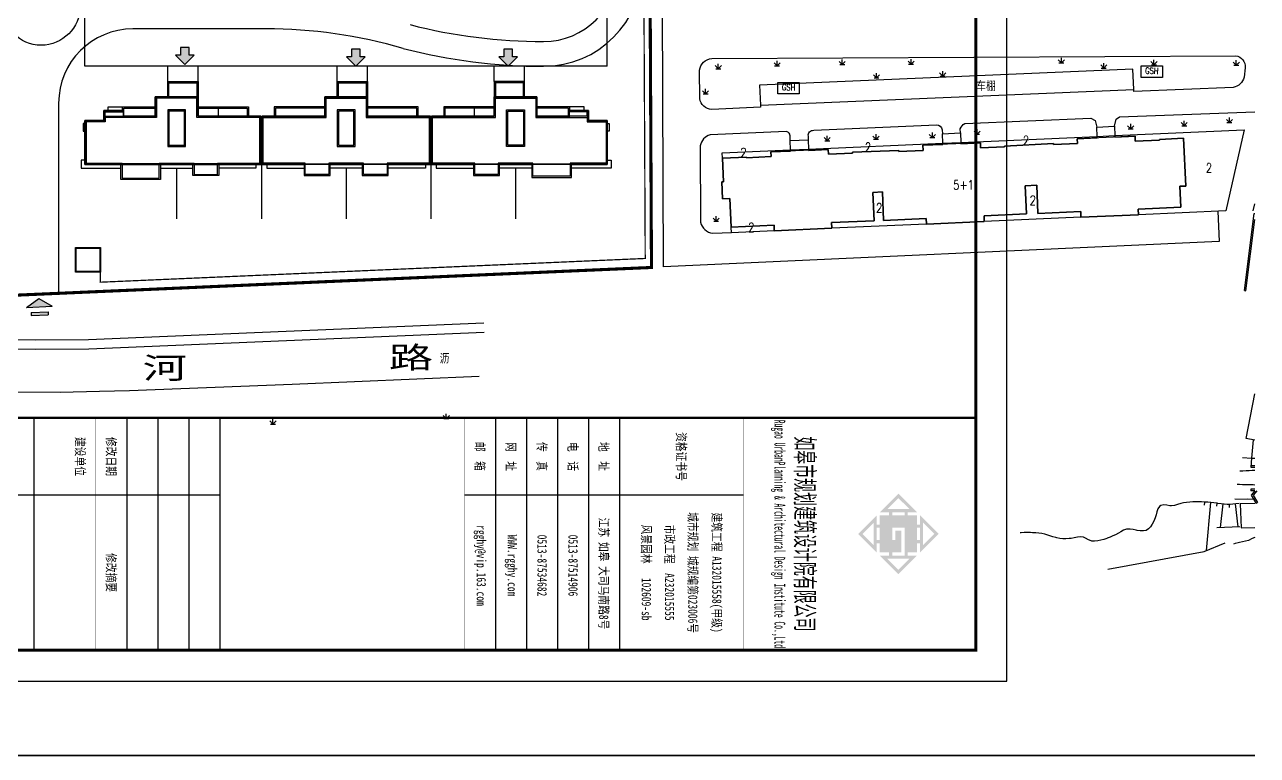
# Model space of a CAD drawing. Extents: x 30227 to 490047, y 105157 to 588160.
# Drawn here: x 244273 to 443205, y 105157 to 223132 of the extents above; entities that cross this region are included whole.
import ezdxf
from ezdxf.enums import TextEntityAlignment as Align

# ---------------------------------------------------------------- set-up
doc = ezdxf.new("R2010")
doc.units = 0
doc.header["$LTSCALE"] = 1000
doc.header["$MEASUREMENT"] = 0
for name, pattern in [('ACAD_ISO05W100', [33, 24, -3, 0, -3, 0, -3]), ('DASH', [0.35, 0.25, -0.1]), ('DOTE', [2.42, 2, -0.2, 0.02, -0.2])]:
    doc.linetypes.add(name, pattern=pattern)
for name, color, linetype in [('DIM_ELEV', 3, 'Continuous'), ('DOTE', 10, 'DOTE'), ('dx', 251, 'Continuous'), ('JZD', 1, 'Continuous'), ('TK', 7, 'Continuous'), ('WALL', 2, 'Continuous'), ('WINDOW', 4, 'Continuous'), ('其他', 30, 'Continuous'), ('围墙', 204, 'Continuous'), ('屋顶', 115, 'Continuous'), ('消防', 8, 'Continuous'), ('道路', 206, 'Continuous')]:
    doc.layers.add(name, color=color, linetype=linetype)
doc.layers.add('gh-te', color=7, linetype='Continuous', lineweight=20)
doc.styles.add('HT', font='simhei.ttf')
doc.styles.add('HZ', font='rs.shx', dxfattribs={"width": 0.8, "bigfont": 'hztxt.shx'})
doc.styles.add('宋体', font='')
doc.styles.get('宋体').set_extended_font_data('SimSun')

# ---------------------------------------------------------------- blocks, each defined once
blk = doc.blocks.new('gc124')
for p, q in [((-1, 1), (0, 0)), ((-0.8, 0), (0.8, 0)), ((0, 0), (0, 1.6)), ((0, 0), (1, 1))]:
    blk.add_line(p, q)
blk = doc.blocks.new('A$C7E563661')
for points in [[(2767, 0), (0, 3306), (290, 738)], [(1536, 3652), (1153, 3331), (2994, 1130), (3378, 1451)]]:
    blk.add_hatch(color=256).paths.add_polyline_path(points)
for p, q in [((0, 3306), (2767, 0)), ((0, 3306), (2767, 0)), ((0, 3306), (290, 738)), ((1153, 3331), (1536, 3652)), ((1153, 3331), (2994, 1130)), ((1536, 3652), (3378, 1451)), ((290, 738), (2767, 0)), ((2994, 1130), (3378, 1451))]:
    blk.add_line(p, q)
blk.add_lwpolyline([(0, 3306), (2767, 0)])
blk = doc.blocks.new('A$C1AE11AAA')
at = {"layer": 'DIM_ELEV'}
blk.add_hatch(color=256, dxfattribs=at).paths.add_polyline_path([(-1426, 6040), (74, 4540), (1574, 6040), (765, 6040), (765, 7279), (-617, 7279), (-617, 6040)])
at = {"layer": 'DIM_ELEV', "linetype": 'Continuous', "flags": 128}
blk.add_lwpolyline([(-1426, 6040), (74, 4540), (1574, 6040), (765, 6040), (765, 7279), (-617, 7279), (-617, 6040)], close=True, dxfattribs=at)
blk = doc.blocks.new('A$C5E9A4857')
at = {"layer": '道路'}
for p, q in [((-62250, 38528), (-83674, 38528)), ((-78074, 30028), (-78074, 32528)), ((-73174, 30028), (-73174, 32528)), ((-50724, 30028), (-50724, 32528)), ((-45824, 30028), (-45824, 32528)), ((-25374, 30028), (-25374, 32603)), ((-20474, 30028), (-20474, 32480)), ((-95674, 26528), (-95674, -4140))]:
    blk.add_line(p, q, dxfattribs=at)
blk.add_circle((-98495, 42169), 6285, dxfattribs=at)
for centre, radius, start, end in [((-17432, 48479), 12000, 270.01537, 0), ((-17432, 48479), 16000, 270.01537, 0), ((-83674, 26528), 12000, 90, 180), ((-62147, -40091), 78620, 73.69469, 90.07123), ((-17432, 122776), 86296, 255.55964, 270.00168), ((-17439, 122657), 90178, 255.46249, 270.00676)]:
    blk.add_arc(centre, radius, start, end, dxfattribs=at)
blk = doc.blocks.new('xiaofangpujiumian')
at = {"layer": '消防', "linetype": 'Continuous'}
blk.add_line((-7657, 217128), (-7657, 217128), dxfattribs=at)
at = {"layer": '消防'}
for p, q in [((-164808, 196498), (-164808, 206498)), ((-7708, 143928), (-7708, 153928)), ((-166208, 150098), (-123308, 150098)), ((-166208, 138948), (-166208, 150098)), ((-123308, 138948), (-123308, 150098)), ((-166208, 140098), (-123308, 140098)), ((-166208, 138948), (-123308, 138948)), ((-7432, 88228), (-7432, 98228)), ((-151724, 31898), (-151724, 46898)), ((-7124, 32528), (-7124, 42528)), ((-151724, 31898), (-166724, 31898))]:
    blk.add_line(p, q, dxfattribs=at)
at = {"layer": '消防', "flags": 128}
blk.add_lwpolyline([(-166208, 227268), (-102208, 226225), (-102371, 216226), (-166208, 217267)], close=True, dxfattribs=at)
at = {"layer": '消防', "linetype": 'Continuous'}
blk.add_lwpolyline([(-77521, 213035), (-9431, 211911), (-9267, 221909), (-77358, 223020)], close=True, dxfattribs=at)
at = {"layer": '消防', "linetype": 'Continuous', "flags": 128}
blk.add_lwpolyline([(-92657, 204628), (-8357, 204628), (-8357, 214628), (-92657, 214628), (-92657, 204628)], close=True, dxfattribs=at)
for points in [[(-164808, 196498), (-123308, 196498), (-123308, 206498), (-164808, 206498)], [(-147008, 196498), (-147008, 191498)], [(-142608, 196498), (-142608, 191498)], [(-7708, 143928), (-92008, 143928), (-92008, 153928), (-7708, 153928)], [(-147008, 138948), (-147008, 135098)], [(-142608, 138948), (-142608, 135098)], [(-7432, 88228), (-91732, 88228), (-91732, 98228), (-7432, 98228)], [(-151724, 46898), (-166724, 46898), (-166724, 31898)], [(-151724, 33498), (-106974, 33498), (-106974, 43498), (-151724, 43498)], [(-7124, 32528), (-91424, 32528), (-91424, 42528), (-7124, 42528)]]:
    blk.add_lwpolyline(points, dxfattribs=at)
at = {"layer": '消防'}
blk.add_circle((-159224, 39398), 5000, dxfattribs=at)
blk = doc.blocks.new('1.2#T2-2')
at = {"layer": 'WALL', "linetype": 'DASH', "ltscale": 10000}
blk.add_lwpolyline([(22600, 10200), (12450, 10200), (12450, 13300), (5550, 13300), (5550, 10200), (450, 10200), (450, 11100), (-2750, 11100), (-2750, 9500), (-5800, 9500), (-5800, 2400), (22600, 2400)], close=True, dxfattribs=at)
at = {"layer": 'WINDOW'}
for points in [[(-2050, 11100), (-2050, 11700), (250, 11700)], [(-5800, 9000), (-6100, 9000), (-6100, 7800), (-5800, 7800)], [(-5800, 3100), (-6400, 3100), (-6400, 1800), (0, 1800)], [(21800, 2400), (21800, 1800), (15800, 1800)], [(6400, 1800), (11600, 1800)]]:
    blk.add_lwpolyline(points, dxfattribs=at)
at = {"layer": '屋顶', "linetype": 'Continuous', "flags": 128}
for points in [[(7550, 13300), (7550, 15800), (12450, 15800), (12450, 13300)], [(7750, 13300), (7750, 15600), (12250, 15600), (12250, 13300)], [(9000, 13300), (12450, 13300), (12450, 10200), (22600, 10200), (22600, 2400), (15800, 2400), (15800, 600), (11600, 600), (11600, 2400), (6400, 2400), (6400, 0), (0, 0), (0, 2400), (-5800, 2400), (-5800, 9500), (-2750, 9500), (-2750, 10200), (5550, 10200), (5550, 13300), (9000, 13300)], [(9000, 13100), (5750, 13100), (5750, 10000), (-2550, 10000), (-2550, 9300), (-5600, 9300), (-5600, 2600), (200, 2600), (200, 200), (6200, 200), (6200, 2600), (11800, 2600), (11800, 800), (15600, 800), (15600, 2600), (22400, 2600), (22400, 10000), (12250, 10000), (12250, 13100), (9000, 13100)], [(-2750, 10200), (-2750, 11100), (250, 11100), (250, 11700), (5550, 11700)], [(-2550, 10200), (-2550, 10900), (450, 10900), (450, 11500), (5550, 11500)], [(12450, 11700), (20600, 11700), (20600, 10200)], [(12450, 11500), (20400, 11500), (20400, 10200)]]:
    blk.add_lwpolyline(points, dxfattribs=at)
at = {"layer": '屋顶'}
for points in [[(10450, 5300), (10450, 11200), (7550, 11200), (7550, 5300), (10450, 5300)], [(7750, 5500), (10250, 5500), (10250, 11000), (7750, 11000)]]:
    blk.add_lwpolyline(points, close=True, dxfattribs=at)
blk = doc.blocks.new('1.2#T2-1')
at = {"layer": 'WALL', "linetype": 'DASH', "ltscale": 10000}
blk.add_lwpolyline([(6750, 1800), (-6800, 1800), (-6800, 9600), (3350, 9600), (3350, 12700), (10250, 12700), (10250, 9600), (20400, 9600), (20400, 1800), (6850, 1800)], dxfattribs=at)
at = {"layer": 'WINDOW'}
for points in [[(-6000, 1800), (-6000, 1200), (0, 1200)], [(9400, 1200), (4200, 1200)], [(19600, 1800), (19600, 1200), (13600, 1200)]]:
    blk.add_lwpolyline(points, dxfattribs=at)
at = {"layer": '屋顶', "linetype": 'Continuous', "flags": 128}
for points in [[(5350, 12700), (5350, 15200), (10250, 15200), (10250, 12700)], [(5550, 12700), (5550, 15000), (10050, 15000), (10050, 12700)], [(6800, 12700), (3350, 12700), (3350, 11100)], [(10250, 11100), (10250, 12700), (6800, 12700)], [(3350, 10900), (-4600, 10900), (-4600, 9600)], [(18200, 9600), (18200, 10900), (10250, 10900)]]:
    blk.add_lwpolyline(points, dxfattribs=at)
at = {"layer": '屋顶'}
for points in [[(5350, 12700), (3350, 12700), (3350, 9600), (-6800, 9600), (-6800, 1800), (0, 1800), (0, 0), (4200, 0), (4200, 1800), (9400, 1800), (9400, 0), (13600, 0), (13600, 1800), (20400, 1800), (20400, 9600), (10250, 9600), (10250, 12700), (8250, 12700)], [(6800, 12500), (10050, 12500), (10050, 9400), (20200, 9400), (20200, 2000), (13400, 2000), (13400, 200), (9600, 200), (9600, 2000), (4000, 2000), (4000, 200), (200, 200), (200, 2000), (-6600, 2000), (-6600, 9400), (3550, 9400), (3550, 12500), (6800, 12500)], [(3350, 11100), (-4800, 11100), (-4800, 9600)], [(18400, 9600), (18400, 11100), (10250, 11100)], [(9400, 1800), (9400, 1800), (9400, 600)]]:
    blk.add_lwpolyline(points, dxfattribs=at)
for points in [[(8250, 4700), (8250, 10600), (5350, 10600), (5350, 4700), (8250, 4700)], [(5550, 4900), (8050, 4900), (8050, 10400), (5550, 10400)]]:
    blk.add_lwpolyline(points, close=True, dxfattribs=at)
blk = doc.blocks.new('1.2#T2-3')
at = {"layer": 'WALL', "linetype": 'DASH', "ltscale": 10000}
blk.add_lwpolyline([(0, 7800), (10150, 7800), (10150, 10900), (17050, 10900), (17050, 7800), (22150, 7800), (22150, 8700), (25350, 8700), (25350, 7100), (28400, 7100), (28400, 0), (0, 0)], close=True, dxfattribs=at)
at = {"layer": 'WINDOW'}
for points in [[(24650, 8700), (24650, 9300), (22350, 9300)], [(28400, 6600), (28700, 6600), (28700, 5400), (28400, 5400)], [(800, 0), (800, -600), (6800, -600)], [(28400, 700), (29000, 700), (29000, -600), (22600, -600)], [(16200, -600), (11000, -600)]]:
    blk.add_lwpolyline(points, dxfattribs=at)
at = {"layer": '屋顶', "linetype": 'Continuous'}
for points in [[(15050, 10900), (15050, 13400), (10150, 13400), (10150, 10900)], [(14850, 10900), (14850, 13200), (10350, 13200), (10350, 10900)], [(13600, 10900), (10150, 10900), (10150, 7800), (0, 7800), (0, 0), (6800, 0), (6800, -1800), (11000, -1800), (11000, 0), (16200, 0), (16200, -2100), (22600, -2100), (22600, 0), (28400, 0), (28400, 7100), (25350, 7100), (25350, 7800), (17050, 7800), (17050, 10900), (13600, 10900)], [(13600, 10700), (16850, 10700), (16850, 7600), (25150, 7600), (25150, 6900), (28200, 6900), (28200, 200), (22400, 200), (22400, -1900), (16400, -1900), (16400, 200), (10800, 200), (10800, -1600), (7000, -1600), (7000, 200), (200, 200), (200, 7600), (10350, 7600), (10350, 10700), (13600, 10700)], [(10150, 9300), (2000, 9300), (2000, 7800)], [(10150, 9100), (2200, 9100), (2200, 7800)], [(25350, 7800), (25350, 8700), (22350, 8700), (22350, 9300), (17050, 9300)], [(25150, 7800), (25150, 8500), (22150, 8500), (22150, 9100), (17050, 9100)]]:
    blk.add_lwpolyline(points, dxfattribs=at)
at = {"layer": '屋顶'}
for points in [[(12150, 2900), (12150, 8800), (15050, 8800), (15050, 2900), (12150, 2900)], [(14850, 3100), (12350, 3100), (12350, 8600), (14850, 8600)]]:
    blk.add_lwpolyline(points, close=True, dxfattribs=at)
blk = doc.blocks.new('GC0000')
at = {"linetype": 'Continuous'}
blk.add_point((0, 0), dxfattribs=at)
blk = doc.blocks.new('shangyepeitao')
at = {"layer": 'WALL', "linetype": 'Continuous'}
blk.add_lwpolyline([(-92932, 3228), (-88932, 3228), (-88932, -772), (-92932, -772)], close=True, dxfattribs=at)
at = {"layer": 'JZD', "color": 10, "linetype": 'Continuous', "xscale": 1000.004284484651, "yscale": 1000.004284484651, "zscale": 1000.004284484651}
for p in [(0, 0), (0, -2), (-96957, -4228), (-96957, -4230)]:
    blk.add_blockref('GC0000', p, dxfattribs=at)
blk = doc.blocks.new('轴线')
at = {"layer": 'DOTE', "linetype": 'Continuous', "flags": 128}
for points in [[(-91324, 23628), (-88274, 23628), (-88274, 25228), (-85274, 25228), (-85274, 24328), (-79974, 24328), (-79974, 27428), (-77974, 27428), (-77974, 29928), (-73274, 29928), (-73274, 25828), (-69924, 25828), (-69924, 24328), (-63124, 24328), (-63124, 16728), (-91324, 16728)], [(-35774, 24328), (-42224, 24328), (-43939, 24328), (-45924, 24328), (-45924, 29928), (-50624, 29928), (-50624, 27428), (-52624, 27428), (-52624, 24328), (-60424, 24328), (-62774, 24328), (-62774, 16728), (-61624, 16728), (-35774, 16728)], [(-7224, 23628), (-10274, 23628), (-10274, 25228), (-13274, 25228), (-13274, 24328), (-18574, 24328), (-18574, 27428), (-20574, 27428), (-20574, 29928), (-25274, 29928), (-25274, 25828), (-28624, 25828), (-28624, 24328), (-35424, 24328), (-35424, 16728), (-7224, 16728)]]:
    blk.add_lwpolyline(points, close=True, dxfattribs=at)
at = {"layer": 'DOTE', "linetype": 'Continuous', "extrusion": (0, 0, -1), "flags": 128}
blk.add_lwpolyline([(92832, 3129), (89032, 3129), (89032, -671), (92832, -671)], close=True, dxfattribs=at)
blk = doc.blocks.new('规划院标识-10')
h = blk.add_hatch(color=10)
h.paths.add_polyline_path([(1500, 1500), (750, 1500), (750, 1750), (1500, 1750), (0, 3250), (-1500, 1750), (-750, 1750), (-750, 1500), (-1500, 1500), (-1500, 750), (-1750, 750), (-1750, 1500), (-3250, 0), (-1750, -1500), (-1750, -750), (-1500, -750), (-1500, -1500), (-750, -1500), (-750, -1750), (-1500, -1750), (0, -3250), (1500, -1750), (750, -1750), (750, -1500), (1500, -1500), (1500, -750), (1750, -750), (1750, -1500), (3250, 0), (1750, 1500), (1750, 750), (1500, 750)])
h.paths.add_polyline_path([(500, 1500), (-500, 1500), (-500, 1750), (500, 1750)], flags=16)
h.paths.add_polyline_path([(1750, 500), (1750, -500), (1500, -500), (1500, 250), (-250, 250), (-250, -250), (500, -250), (500, -500), (-500, -500), (-500, 500)], flags=16)
h.paths.add_polyline_path([(-896, 2000), (0, 2896), (896, 2000)], flags=16)
h.paths.add_polyline_path([(2000, 896), (2896, 0), (2000, -896)], flags=16)
h.paths.add_polyline_path([(-1500, 500), (-1500, -500), (-1750, -500), (-1750, 500)], flags=16)
h.paths.add_polyline_path([(500, -1500), (500, -1750), (-500, -1750), (-500, -1500)], flags=16)
h.paths.add_polyline_path([(-2000, 896), (-2000, -896), (-2896, 0)], flags=16)
h.paths.add_polyline_path([(896, -2000), (0, -2896), (-896, -2000)], flags=16)
blk = doc.blocks.new('A$C467003D0')
for p, q in [((78100, 50900), (78100, 41900)), ((75600, 46900), (83100, 46900)), ((75600, 45900), (83100, 45900)), ((75600, 44900), (83100, 44900)), ((75600, 43900), (83100, 43900)), ((75600, 42900), (83100, 42900)), ((75600, 34000), (83100, 34000)), ((78100, 34000), (78100, 26000)), ((75600, 33000), (83100, 33000)), ((75600, 32000), (83100, 32000)), ((75600, 31000), (83100, 31000)), ((75600, 28000), (83100, 28000))]:
    blk.add_line(p, q)
blk.add_lwpolyline([(0, 0), (84100, 0), (84100, 59400), (0, 59400)], close=True)
at = {"const_width": 100}
blk.add_lwpolyline([(2500, 1000), (83100, 1000), (83100, 58400), (2500, 58400)], close=True, dxfattribs=at)
for points, const_width in [([(75600, 1000), (75600, 58400)], 80), ([(75600, 50900), (83100, 50900)], 10), ([(75600, 41900), (83100, 41900)], 10), ([(75600, 30000), (83100, 30000)], 10)]:
    blk.add_lwpolyline(points, dxfattribs=dict(const_width=const_width))
at = {"xscale": 0.4000000000232831, "yscale": 0.4000000000232831, "zscale": 0.4000000000232831}
blk.add_blockref('规划院标识-10', (79350, 55900), dxfattribs=at)
at = {"style": '宋体'}
for s, height, width, p in [('如皋市规划建筑设计院有限公司', 600, 0.55, (79350, 52900)), ('建筑工程 A132015558(甲级)', 300, 0.75, (80600, 50025)), ('城市规划 城规编第023006号', 300, 0.75, (80600, 49275)), ('资格证书号', 300, 0.75, (76850, 48900)), ('市政工程  A232015555', 300, 0.75, (80600, 48525)), ('风景园林   102609-sb', 300, 0.75, (80600, 47775)), ('地  址', 300, 0.75, (76850, 46400)), ('江苏 如皋 大司马南路8号', 300, 0.75, (80628, 46400)), ('电  话', 300, 0.75, (76850, 45400)), ('0513-87514906', 300, 0.75, (80370, 45400)), ('传  真', 300, 0.75, (76850, 44400)), ('0513-87534682', 300, 0.75, (80370, 44400)), ('网  址', 300, 0.75, (76850, 43400)), ('WWW.rgghy.com', 300, 0.75, (80370, 43400)), ('邮  箱', 300, 0.75, (76850, 42400)), ('rgghy@vip.163.com', 300, 0.75, (80370, 42400)), ('修改日期', 300, 0.75, (76850, 30500)), ('修改摘要', 300, 0.75, (80600, 30500)), ('建设单位', 300, 0.75, (76850, 29500))]:
    blk.add_text(s, height=height, dxfattribs=dict(at, width=width)).set_placement(p, align=Align.MIDDLE)
at = {"style": '宋体', "width": 0.43}
blk.add_text('Rugao UrbanPlanning & Architectural Design Institute Co.,Ltd', height=350, dxfattribs=at).set_placement((79350, 51900), align=Align.CENTER)

msp = doc.modelspace()

# ---------------------------------------------------------------- linework, layer by layer
at = {"layer": 'dx'}
for p, q in [((423474.14, 205102.61), (414110.14, 204703.61)), ((423489.14, 204339.61), (423474.14, 205102.61)), ((373929.14, 202962.61), (364712.14, 202585.61)), ((373977.14, 202199.61), (373929.14, 202962.61)), ((398513.14, 204028.61), (389239.14, 203652.61)), ((389239.14, 203652.61), (389273.25, 202811.34)), ((398549.14, 203268.61), (398513.14, 204028.61)), ((402414.43, 203381.79), (398549.14, 203268.61)), ((410301.14, 203915.61), (402407.14, 203531.61)), ((402407.14, 203531.61), (402414.43, 203381.79)), ((410314.14, 203769.61), (410301.14, 203915.61)), ((414155.14, 203940.61), (410314.14, 203769.61)), ((414110.14, 204703.61), (414155.14, 203940.61)), ((427415.28, 204459.78), (423489.14, 204339.61)), ((431289.14, 204794.61), (427408.14, 204609.61)), ((427408.14, 204609.61), (427415.28, 204459.78)), ((431643.14, 197073.61), (431289.14, 204794.61)), ((360770.14, 201756.61), (356903.14, 201574.61)), ((356903.14, 201574.61), (357070.15, 197762.32)), ((360785.14, 201601.61), (360770.14, 201756.61)), ((364732.14, 201819.61), (360785.14, 201601.61)), ((364712.14, 202585.61), (364732.14, 201819.61)), ((377893.37, 202371.53), (373977.14, 202199.61)), ((385354.14, 202802.61), (377886.79, 202521.38)), ((377886.79, 202521.38), (377893.37, 202371.53)), ((385358.14, 202652.61), (385354.14, 202802.61)), ((389273.25, 202811.34), (385358.14, 202652.61)), ((357070.15, 197762.32), (356780.14, 197749.61)), ((356780.14, 197749.61), (356901.14, 194987.61)), ((405761.71, 197132.58), (407591.67, 197213.27)), ((405963.2, 192563.16), (405761.71, 197132.58)), ((407591.67, 197213.27), (407793.16, 192643.85)), ((430689.88, 197029.91), (431643.14, 197073.61)), ((430845.14, 193643.61), (430689.88, 197029.91)), ((356901.14, 194987.61), (358086.56, 195039.43)), ((358086.56, 195039.43), (358286.97, 190454.64)), ((381166.75, 196048.07), (382693.58, 196115.39)), ((381370.14, 191435.61), (381166.75, 196048.07)), ((382693.58, 196115.39), (382896.14, 191521.61)), ((423986.42, 193341.18), (430845.14, 193643.61)), ((424026.48, 192432.62), (423986.42, 193341.18)), ((374501, 191183.25), (381370.14, 191435.61)), ((374542.13, 190250.61), (374501, 191183.25)), ((382896.14, 191521.61), (389781.14, 191849.61)), ((389781.14, 191849.61), (389833.34, 190924.88)), ((389833.34, 190924.88), (399134.14, 191340.61)), ((399093.59, 192260.24), (405963.2, 192563.16)), ((399134.14, 191340.61), (399093.59, 192260.24)), ((407793.16, 192643.85), (414700.36, 192948.42)), ((414700.36, 192948.42), (414741.14, 192023.61)), ((414741.14, 192023.61), (424026.48, 192432.62)), ((358286.97, 190454.64), (365211.14, 190773.61)), ((365211.14, 190773.61), (365250.49, 189840.9)), ((365250.49, 189840.9), (374542.13, 190250.61))]:
    msp.add_line(p, q, dxfattribs=at)
at = {"layer": 'dx', "linetype": 'Continuous'}
for p, q in [((442551.52, 147573.44), (442749.82, 147420.6, 6382.03)), ((442551.52, 147573.44), (442749.82, 147420.6, 6382.03)), ((434674.93, 146055.68), (434645.87, 145556.53)), ((434674.93, 146055.68), (434645.87, 145556.53)), ((435671.32, 145971.06), (434954.81, 138214.03)), ((435671.32, 145971.06), (434954.81, 138214.03)), ((436665.47, 145863.32), (436607.75, 145366.66)), ((436665.47, 145863.32), (436607.75, 145366.66)), ((437658.05, 145741.76), (437213.76, 141919.28)), ((437658.05, 145741.76), (437213.76, 141919.28)), ((438655.1, 145674.36), (438647.05, 145174.42)), ((438655.1, 145674.36), (438647.05, 145174.42)), ((439651.88, 145739.24), (440075.83, 142042.68)), ((439651.88, 145739.24), (440075.83, 142042.68)), ((441564.39, 146555.24), (442809.68, 146541.41)), ((441564.39, 146555.24), (442809.68, 146541.41)), ((64808.06, 105157.46), (442809.68, 105157.46))]:
    msp.add_line(p, q, dxfattribs=at)
at = {"layer": 'dx', "linetype": 'Continuous', "flags": 128}
for points in [[(436808.55, 192996.26), (437023.5, 188121.62), (347351.11, 184037.6), (346791.11, 337325.26)], [(436808.55, 192996.26), (437023.5, 188121.62), (347351.11, 184037.6), (346791.11, 337325.26)], [(436808.55, 192996.26), (437023.5, 188121.62), (347351.11, 184037.6), (346791.11, 337325.26)], [(436808.55, 192996.26), (437023.5, 188121.62), (347351.11, 184037.6), (346791.11, 337325.26)], [(363004.18, 210107.71), (363017.69, 209786.16), (355153.14, 209455.71)], [(363004.18, 210107.71), (363017.69, 209786.16), (355153.14, 209455.71)], [(363004.18, 210107.71), (363017.69, 209786.16), (355153.14, 209455.71)], [(363004.18, 210107.71), (363017.69, 209786.16), (355153.14, 209455.71)], [(420150.42, 206743.7), (420412.42, 207847.7), (420946.43, 208236.71), (442809.68, 209071.08)], [(420150.42, 206743.7), (420412.42, 207847.7), (420946.43, 208236.71), (442809.68, 209071.08)], [(420150.42, 206743.7), (420412.42, 207847.7), (420946.43, 208236.71), (442809.68, 209071.08)], [(420150.42, 206743.7), (420412.42, 207847.7), (420946.43, 208236.71), (442809.68, 209071.08)], [(318445.99, 173433.56), (254622.71, 170742.54), (246010.68, 170682.54), (241022.66, 170724.54), (235252.63, 171206.55), (228830.6, 171781.55), (212163.53, 173536.56), (204743.5, 174427.56), (200228.48, 174988.56), (192611.45, 176151.57), (182491.4, 177882.57), (176069.38, 179093.58), (167060.34, 181690.59), (161696.32, 184517.6), (159360.31, 186628.61), (158459.3, 188583.62), (158306.3, 190390.63), (158150.09, 206395.96)], [(318445.99, 173433.56), (254622.71, 170742.54), (246010.68, 170682.54), (241022.66, 170724.54), (235252.63, 171206.55), (228830.6, 171781.55), (212163.53, 173536.56), (204743.5, 174427.56), (200228.48, 174988.56), (192611.45, 176151.57), (182491.4, 177882.57), (176069.38, 179093.58), (167060.34, 181690.59), (161696.32, 184517.6), (159360.31, 186628.61), (158459.3, 188583.62), (158306.3, 190390.63), (158150.09, 206395.96)], [(392445.16, 203999.78), (392384.3, 205500.69), (395274.32, 205640.69), (395335.7, 204126.67)], [(392445.16, 203999.78), (392384.3, 205500.69), (395274.32, 205640.69), (395335.7, 204126.67)], [(392445.16, 203999.78), (392384.3, 205500.69), (395274.32, 205640.69), (395335.7, 204126.67)], [(392445.16, 203999.78), (392384.3, 205500.69), (395274.32, 205640.69), (395335.7, 204126.67)], [(395335.7, 204126.67), (395344.88, 203900.23), (398513.33, 204028.69), (398549.33, 203268.68), (402414.64, 203381.86), (402407.35, 203531.68), (410301.38, 203915.69), (410314.38, 203769.69), (414155.4, 203940.69), (414110.4, 204703.69), (417353.52, 204841.88), (417344.78, 205092.84)], [(395335.7, 204126.67), (395344.88, 203900.23), (398513.33, 204028.69), (398549.33, 203268.68), (402414.64, 203381.86), (402407.35, 203531.68), (410301.38, 203915.69), (410314.38, 203769.69), (414155.4, 203940.69), (414110.4, 204703.69), (417353.52, 204841.88), (417344.78, 205092.84)], [(395335.7, 204126.67), (395344.88, 203900.23), (398513.33, 204028.69), (398549.33, 203268.68), (402414.64, 203381.86), (402407.35, 203531.68), (410301.38, 203915.69), (410314.38, 203769.69), (414155.4, 203940.69), (414110.4, 204703.69), (417353.52, 204841.88), (417344.78, 205092.84)], [(395335.7, 204126.67), (395344.88, 203900.23), (398513.33, 204028.69), (398549.33, 203268.68), (402414.64, 203381.86), (402407.35, 203531.68), (410301.38, 203915.69), (410314.38, 203769.69), (414155.4, 203940.69), (414110.4, 204703.69), (417353.52, 204841.88), (417344.78, 205092.84)], [(417344.78, 205092.84), (417278.41, 206604.7), (420150.42, 206743.7), (420217.36, 205218.95)], [(417344.78, 205092.84), (417278.41, 206604.7), (420150.42, 206743.7), (420217.36, 205218.95)], [(417344.78, 205092.84), (417278.41, 206604.7), (420150.42, 206743.7), (420217.36, 205218.95)], [(417344.78, 205092.84), (417278.41, 206604.7), (420150.42, 206743.7), (420217.36, 205218.95)], [(420217.36, 205218.95), (420228.21, 204964.37), (423474.44, 205102.69), (423489.44, 204339.69), (427415.6, 204459.86), (427408.45, 204609.69), (431289.47, 204794.69), (431643.47, 197073.66), (430690.21, 197029.95), (430845.47, 193643.64), (423986.72, 193341.21), (424026.78, 192432.65)], [(420217.36, 205218.95), (420228.21, 204964.37), (423474.44, 205102.69), (423489.44, 204339.69), (427415.6, 204459.86), (427408.45, 204609.69), (431289.47, 204794.69), (431643.47, 197073.66), (430690.21, 197029.95), (430845.47, 193643.64), (423986.72, 193341.21), (424026.78, 192432.65)], [(420217.36, 205218.95), (420228.21, 204964.37), (423474.44, 205102.69), (423489.44, 204339.69), (427415.6, 204459.86), (427408.45, 204609.69), (431289.47, 204794.69), (431643.47, 197073.66), (430690.21, 197029.95), (430845.47, 193643.64), (423986.72, 193341.21), (424026.78, 192432.65)], [(420217.36, 205218.95), (420228.21, 204964.37), (423474.44, 205102.69), (423489.44, 204339.69), (427415.6, 204459.86), (427408.45, 204609.69), (431289.47, 204794.69), (431643.47, 197073.66), (430690.21, 197029.95), (430845.47, 193643.64), (423986.72, 193341.21), (424026.78, 192432.65)], [(356903.15, 201574.68), (360770.17, 201756.68), (360785.17, 201601.68), (364732.19, 201819.68), (364712.19, 202585.68), (367876.29, 202715.1), (367867.26, 202920.84)], [(356903.15, 201574.68), (360770.17, 201756.68), (360785.17, 201601.68), (364732.19, 201819.68), (364712.19, 202585.68), (367876.29, 202715.1), (367867.26, 202920.84)], [(356903.15, 201574.68), (360770.17, 201756.68), (360785.17, 201601.68), (364732.19, 201819.68), (364712.19, 202585.68), (367876.29, 202715.1), (367867.26, 202920.84)], [(356903.15, 201574.68), (360770.17, 201756.68), (360785.17, 201601.68), (364732.19, 201819.68), (364712.19, 202585.68), (367876.29, 202715.1), (367867.26, 202920.84)], [(367867.26, 202920.84), (367801.2, 204425.69), (370702.21, 204557.69), (370768.48, 203048.2)], [(367867.26, 202920.84), (367801.2, 204425.69), (370702.21, 204557.69), (370768.48, 203048.2)], [(367867.26, 202920.84), (367801.2, 204425.69), (370702.21, 204557.69), (370768.48, 203048.2)], [(367867.26, 202920.84), (367801.2, 204425.69), (370702.21, 204557.69), (370768.48, 203048.2)], [(370768.48, 203048.2), (370777.89, 202833.78), (373929.23, 202962.68), (373977.23, 202199.68), (377893.47, 202371.6), (377886.89, 202521.45), (385354.27, 202802.68), (385358.27, 202652.68), (389273.4, 202811.41), (389239.29, 203652.69), (392453.94, 203783.02), (392445.16, 203999.78)], [(370768.48, 203048.2), (370777.89, 202833.78), (373929.23, 202962.68), (373977.23, 202199.68), (377893.47, 202371.6), (377886.89, 202521.45), (385354.27, 202802.68), (385358.27, 202652.68), (389273.4, 202811.41), (389239.29, 203652.69), (392453.94, 203783.02), (392445.16, 203999.78)], [(370768.48, 203048.2), (370777.89, 202833.78), (373929.23, 202962.68), (373977.23, 202199.68), (377893.47, 202371.6), (377886.89, 202521.45), (385354.27, 202802.68), (385358.27, 202652.68), (389273.4, 202811.41), (389239.29, 203652.69), (392453.94, 203783.02), (392445.16, 203999.78)], [(370768.48, 203048.2), (370777.89, 202833.78), (373929.23, 202962.68), (373977.23, 202199.68), (377893.47, 202371.6), (377886.89, 202521.45), (385354.27, 202802.68), (385358.27, 202652.68), (389273.4, 202811.41), (389239.29, 203652.69), (392453.94, 203783.02), (392445.16, 203999.78)], [(414741.4, 192023.64), (414700.62, 192948.45), (407793.39, 192643.88), (407591.9, 197213.32), (405761.93, 197132.63), (405963.42, 192563.18), (399093.78, 192260.27), (399134.33, 191340.63)], [(414741.4, 192023.64), (414700.62, 192948.45), (407793.39, 192643.88), (407591.9, 197213.32), (405761.93, 197132.63), (405963.42, 192563.18), (399093.78, 192260.27), (399134.33, 191340.63)], [(414741.4, 192023.64), (414700.62, 192948.45), (407793.39, 192643.88), (407591.9, 197213.32), (405761.93, 197132.63), (405963.42, 192563.18), (399093.78, 192260.27), (399134.33, 191340.63)], [(414741.4, 192023.64), (414700.62, 192948.45), (407793.39, 192643.88), (407591.9, 197213.32), (405761.93, 197132.63), (405963.42, 192563.18), (399093.78, 192260.27), (399134.33, 191340.63)], [(389833.5, 190924.9), (389781.29, 191849.63), (382896.26, 191521.63), (382693.7, 196115.44), (381166.87, 196048.11), (381370.26, 191435.63), (374501.09, 191183.27), (374542.21, 190250.63)], [(389833.5, 190924.9), (389781.29, 191849.63), (382896.26, 191521.63), (382693.7, 196115.44), (381166.87, 196048.11), (381370.26, 191435.63), (374501.09, 191183.27), (374542.21, 190250.63)], [(389833.5, 190924.9), (389781.29, 191849.63), (382896.26, 191521.63), (382693.7, 196115.44), (381166.87, 196048.11), (381370.26, 191435.63), (374501.09, 191183.27), (374542.21, 190250.63)], [(389833.5, 190924.9), (389781.29, 191849.63), (382896.26, 191521.63), (382693.7, 196115.44), (381166.87, 196048.11), (381370.26, 191435.63), (374501.09, 191183.27), (374542.21, 190250.63)], [(442550.52, 193076.64), (442809.68, 194202.59)], [(442550.52, 193076.64), (442809.68, 194202.59)], [(442550.52, 193076.64), (442809.68, 194202.59)], [(442550.52, 193076.64), (442809.68, 194202.59)], [(365250.54, 189840.91), (365211.19, 190773.63), (358286.99, 190454.65)], [(365250.54, 189840.91), (365211.19, 190773.63), (358286.99, 190454.65)], [(365250.54, 189840.91), (365211.19, 190773.63), (358286.99, 190454.65)], [(365250.54, 189840.91), (365211.19, 190773.63), (358286.99, 190454.65)], [(442364.61, 190120.77), (442612.67, 190089.68)], [(442364.61, 190120.77), (442612.67, 190089.68)], [(442364.61, 190120.77), (442612.67, 190089.68)], [(442364.61, 190120.77), (442612.67, 190089.68)], [(441742.77, 185159.57), (441990.83, 185128.48)], [(441742.77, 185159.57), (441990.83, 185128.48)], [(441742.77, 185159.57), (441990.83, 185128.48)], [(441742.77, 185159.57), (441990.83, 185128.48)], [(318382.8, 174932.23), (254585.88, 172242.33), (246011.77, 172182.59), (241091.5, 172224.02), (235381.95, 172700.97), (228976.04, 173274.53), (212331.5, 175027.17), (204925.4, 175916.5), (200434.2, 176474.54), (192851.12, 177632.36), (182756.85, 179358.96), (176416.87, 180554.5), (170897.77, 182145.47)], [(441120.93, 180198.37), (441368.99, 180167.28)], [(441120.93, 180198.37), (441368.99, 180167.28)], [(441120.93, 180198.37), (441368.99, 180167.28)], [(441120.93, 180198.37), (441368.99, 180167.28)], [(240769.65, 163866.51), (249989.69, 163792.51), (256371.72, 163971.51), (261208.74, 164043.52), (287440.85, 165112.52), (317625.98, 166402.53)], [(240769.65, 163866.51), (249989.69, 163792.51), (256371.72, 163971.51), (261208.74, 164043.52), (287440.85, 165112.52), (317625.98, 166402.53)], [(442809.68, 156023.96), (442531.54, 156077.76), (442274.52, 153142.47), (442809.68, 153112.62)], [(442809.68, 156023.96), (442531.54, 156077.76), (442274.52, 153142.47), (442809.68, 153112.62)], [(442170.52, 148108.45), (442175.57, 147858.5)], [(442170.52, 148108.45), (442175.57, 147858.5)], [(440246.51, 145823.44), (439749.51, 145750.44), (439252.51, 145693.44), (438836.5, 145671.44), (438339.5, 145679.44), (437841.5, 145720.44), (437342.5, 145778.44), (436844.49, 145841.44), (436707.49, 145858.44), (436208.49, 145916.44), (435710.49, 145967.44), (435212.49, 146013.44), (434713.49, 146053.44), (434215.48, 146082.44), (433791.48, 146095.44), (433292.48, 146091.44), (432793.48, 146069.44), (432295.48, 146033.44), (431797.47, 145981.44), (431300.47, 145907.44), (430834.47, 145806.44), (430341.47, 145661.44), (429852.46, 145518.44), (429364.46, 145432.44), (429086.46, 145437.44), (428600.46, 145545.44), (428126.46, 145617.44), (427628.46, 145494.44), (427401.45, 145342.44), (427137.45, 144948.43), (426985.45, 144462.43), (426869.45, 143998.43), (426698.45, 143483.43), (426486.45, 142983.43), (426242.45, 142508.42), (425965.45, 142076.42), (425647.45, 141713.42), (425282.45, 141473.42), (424824.44, 141382.42), (424314.44, 141401.42), (423788.44, 141480.42), (423669.44, 141502.42), (423154.44, 141603.42), (422654.43, 141677.42), (422171.43, 141673.42), (422073.43, 141657.42), (421615.43, 141494.42), (421170.43, 141250.42), (420781.43, 141021.42), (420336.42, 140785.42), (419887.42, 140573.42), (419429.42, 140378.41), (418959.42, 140197.41), (418939.42, 140190.41), (418450.42, 140025.41), (417950.41, 139881.41), (417447.41, 139772.41), (416950.41, 139720.41), (416467.41, 139764.41), (416395.41, 139782.41), (415938.41, 139980.41), (415488.4, 140219.41), (415140.4, 140358.41), (414661.4, 140413.41), (414166.4, 140370.41), (413662.4, 140281.41), (413155.39, 140188.41), (412822.39, 140142.41), (412316.39, 140117.41), (411814.39, 140136.41), (411316.39, 140188.41), (410824.38, 140275.41), (410686.38, 140307.41), (410206.38, 140445.41), (409731.38, 140604.42), (409255.38, 140760.42), (408918.38, 140855.42), (408429.37, 140956.42), (407934.37, 141027.42), (407434.37, 141077.42), (406934.37, 141110.42), (406572.37, 141123.42), (406071.36, 141124.42), (405571.36, 141114.42), (405072.36, 141103.42), (404922.36, 141100.42)], [(440246.51, 145823.44), (439749.51, 145750.44), (439252.51, 145693.44), (438836.5, 145671.44), (438339.5, 145679.44), (437841.5, 145720.44), (437342.5, 145778.44), (436844.49, 145841.44), (436707.49, 145858.44), (436208.49, 145916.44), (435710.49, 145967.44), (435212.49, 146013.44), (434713.49, 146053.44), (434215.48, 146082.44), (433791.48, 146095.44), (433292.48, 146091.44), (432793.48, 146069.44), (432295.48, 146033.44), (431797.47, 145981.44), (431300.47, 145907.44), (430834.47, 145806.44), (430341.47, 145661.44), (429852.46, 145518.44), (429364.46, 145432.44), (429086.46, 145437.44), (428600.46, 145545.44), (428126.46, 145617.44), (427628.46, 145494.44), (427401.45, 145342.44), (427137.45, 144948.43), (426985.45, 144462.43), (426869.45, 143998.43), (426698.45, 143483.43), (426486.45, 142983.43), (426242.45, 142508.42), (425965.45, 142076.42), (425647.45, 141713.42), (425282.45, 141473.42), (424824.44, 141382.42), (424314.44, 141401.42), (423788.44, 141480.42), (423669.44, 141502.42), (423154.44, 141603.42), (422654.43, 141677.42), (422171.43, 141673.42), (422073.43, 141657.42), (421615.43, 141494.42), (421170.43, 141250.42), (420781.43, 141021.42), (420336.42, 140785.42), (419887.42, 140573.42), (419429.42, 140378.41), (418959.42, 140197.41), (418939.42, 140190.41), (418450.42, 140025.41), (417950.41, 139881.41), (417447.41, 139772.41), (416950.41, 139720.41), (416467.41, 139764.41), (416395.41, 139782.41), (415938.41, 139980.41), (415488.4, 140219.41), (415140.4, 140358.41), (414661.4, 140413.41), (414166.4, 140370.41), (413662.4, 140281.41), (413155.39, 140188.41), (412822.39, 140142.41), (412316.39, 140117.41), (411814.39, 140136.41), (411316.39, 140188.41), (410824.38, 140275.41), (410686.38, 140307.41), (410206.38, 140445.41), (409731.38, 140604.42), (409255.38, 140760.42), (408918.38, 140855.42), (408429.37, 140956.42), (407934.37, 141027.42), (407434.37, 141077.42), (406934.37, 141110.42), (406572.37, 141123.42), (406071.36, 141124.42), (405571.36, 141114.42), (405072.36, 141103.42), (404922.36, 141100.42)], [(439564.51, 146577.44), (442809.68, 146541.41)], [(439564.51, 146577.44), (442809.68, 146541.41)], [(442809.68, 145838.65), (440440.52, 145755.56), (440576.53, 141868.3), (442809.68, 141946.28)], [(442809.68, 145838.65), (440440.52, 145755.56), (440576.53, 141868.3), (442809.68, 141946.28)], [(443204.65, 145971.8), (442989.52, 145844.44)], [(443204.65, 145971.8), (442989.52, 145844.44)], [(440394.51, 142056.42), (436683.49, 141896.42)], [(440394.51, 142056.42), (436683.49, 141896.42)], [(419076.28, 135235.4), (434603.54, 138068.32), (437992.18, 139473.98)], [(419076.28, 135235.4), (434603.54, 138068.32), (437992.18, 139473.98)], [(441789.52, 139832.41), (441297.51, 139740.41), (440806.51, 139642.41), (440319.51, 139531.41), (440131.51, 139483.41), (439651.51, 139344.41), (439352.8, 139249.22)], [(441789.52, 139832.41), (441297.51, 139740.41), (440806.51, 139642.41), (440319.51, 139531.41), (440131.51, 139483.41), (439651.51, 139344.41), (439352.8, 139249.22)], [(442809.68, 140352.64), (442344.06, 140155.69), (441789.52, 139832.41)], [(442809.68, 140352.64), (442344.06, 140155.69), (441789.52, 139832.41)]]:
    msp.add_lwpolyline(points, dxfattribs=at)
for points in [[(355153.14, 209455.71, -0.360481056), (353216.14, 211208.72), (353193.14, 215765.74, -0.351941221), (355150.14, 217656.75), (439706.51, 218109.75, -0.394642353), (441242.51, 216182.74), (441081.51, 214664.73, -0.29205822), (439307.51, 212991.73), (423275.55, 212318.09), (423260.44, 212677.72)], [(355153.14, 209455.71, -0.360481056), (353216.14, 211208.72), (353193.14, 215765.74, -0.351941221), (355150.14, 217656.75), (439706.51, 218109.75, -0.394642353), (441242.51, 216182.74), (441081.51, 214664.73, -0.29205822), (439307.51, 212991.73), (423275.55, 212318.09), (423260.44, 212677.72)], [(355153.14, 209455.71, -0.360481056), (353216.14, 211208.72), (353193.14, 215765.74, -0.351941221), (355150.14, 217656.75), (439706.51, 218109.75, -0.394642353), (441242.51, 216182.74), (441081.51, 214664.73, -0.29205822), (439307.51, 212991.73), (423275.55, 212318.09), (423260.44, 212677.72)], [(355153.14, 209455.71, -0.360481056), (353216.14, 211208.72), (353193.14, 215765.74, -0.351941221), (355150.14, 217656.75), (439706.51, 218109.75, -0.394642353), (441242.51, 216182.74), (441081.51, 214664.73, -0.29205822), (439307.51, 212991.73), (423275.55, 212318.09), (423260.44, 212677.72)], [(370775.63, 204561.03), (370749.21, 205141.69, -0.477226573), (371605.22, 206072.7), (391411.3, 206971.7, -0.402157336), (392331.3, 206167.7), (392384.3, 205500.69)], [(370775.63, 204561.03), (370749.21, 205141.69, -0.477226573), (371605.22, 206072.7), (391411.3, 206971.7, -0.402157336), (392331.3, 206167.7), (392384.3, 205500.69)], [(370775.63, 204561.03), (370749.21, 205141.69, -0.477226573), (371605.22, 206072.7), (391411.3, 206971.7, -0.402157336), (392331.3, 206167.7), (392384.3, 205500.69)], [(370775.63, 204561.03), (370749.21, 205141.69, -0.477226573), (371605.22, 206072.7), (391411.3, 206971.7, -0.402157336), (392331.3, 206167.7), (392384.3, 205500.69)], [(395299.25, 205641.9), (395267.5, 206297.22, -0.184956356), (395977.32, 207151.7), (416350.41, 208045.7), (417022.41, 207671.7), (417278.41, 206604.7)], [(395299.25, 205641.9), (395267.5, 206297.22, -0.184956356), (395977.32, 207151.7), (416350.41, 208045.7), (417022.41, 207671.7), (417278.41, 206604.7)], [(395299.25, 205641.9), (395267.5, 206297.22, -0.184956356), (395977.32, 207151.7), (416350.41, 208045.7), (417022.41, 207671.7), (417278.41, 206604.7)], [(395299.25, 205641.9), (395267.5, 206297.22, -0.184956356), (395977.32, 207151.7), (416350.41, 208045.7), (417022.41, 207671.7), (417278.41, 206604.7)], [(367816.47, 204426.38), (367788.2, 205047.69, 0.438184821), (367158.2, 205875.69), (354903.14, 205348.69, 0.280502855), (353292.14, 203563.69), (353315.14, 191235.63, 0.305038943), (355332.15, 189449.62), (358325.2, 189580.46)], [(367816.47, 204426.38), (367788.2, 205047.69, 0.438184821), (367158.2, 205875.69), (354903.14, 205348.69, 0.280502855), (353292.14, 203563.69), (353315.14, 191235.63, 0.305038943), (355332.15, 189449.62), (358325.2, 189580.46)], [(367816.47, 204426.38), (367788.2, 205047.69, 0.438184821), (367158.2, 205875.69), (354903.14, 205348.69, 0.280502855), (353292.14, 203563.69), (353315.14, 191235.63, 0.305038943), (355332.15, 189449.62), (358325.2, 189580.46)], [(367816.47, 204426.38), (367788.2, 205047.69, 0.438184821), (367158.2, 205875.69), (354903.14, 205348.69, 0.280502855), (353292.14, 203563.69), (353315.14, 191235.63, 0.305038943), (355332.15, 189449.62), (358325.2, 189580.46)]]:
    msp.add_lwpolyline(points, format="xyb", dxfattribs=at)
for points in [[(423260.44, 212677.72), (423132.44, 215957.74), (362860.18, 213380.73), (363004.18, 210107.71)], [(423260.44, 212677.72), (423132.44, 215957.74), (362860.18, 213380.73), (363004.18, 210107.71)], [(423260.44, 212677.72), (423132.44, 215957.74), (362860.18, 213380.73), (363004.18, 210107.71)], [(423260.44, 212677.72), (423132.44, 215957.74), (362860.18, 213380.73), (363004.18, 210107.71)], [(427897.22, 216466.01), (427897.22, 214620.25), (424444.16, 214616.69), (424444.16, 216466.01)], [(427897.22, 216466.01), (427897.22, 214620.25), (424444.16, 214616.69), (424444.16, 216466.01)], [(427897.22, 216466.01), (427897.22, 214620.25), (424444.16, 214616.69), (424444.16, 216466.01)], [(427897.22, 216466.01), (427897.22, 214620.25), (424444.16, 214616.69), (424444.16, 216466.01)], [(369274.28, 213813.39), (369274.28, 211967.63), (365821.22, 211964.07), (365821.22, 213813.39)], [(369274.28, 213813.39), (369274.28, 211967.63), (365821.22, 211964.07), (365821.22, 213813.39)], [(369274.28, 213813.39), (369274.28, 211967.63), (365821.22, 211964.07), (365821.22, 213813.39)], [(369274.28, 213813.39), (369274.28, 211967.63), (365821.22, 211964.07), (365821.22, 213813.39)], [(356903.15, 201574.68), (356861.15, 202437.68), (367867.26, 202920.84), (370768.48, 203048.2), (392445.16, 203999.78), (395335.7, 204126.67), (417344.78, 205092.84), (420217.36, 205218.95), (441100.51, 206135.7), (438132.5, 193054.64), (424026.78, 192432.65), (414741.4, 192023.64), (399134.33, 191340.63), (389833.5, 190924.9), (374542.21, 190250.63), (365250.54, 189840.91), (358327.16, 189535.62), (358286.99, 190454.65), (358086.58, 195039.47), (356901.15, 194987.65), (356780.15, 197749.66), (357070.17, 197762.36)], [(356903.15, 201574.68), (356861.15, 202437.68), (367867.26, 202920.84), (370768.48, 203048.2), (392445.16, 203999.78), (395335.7, 204126.67), (417344.78, 205092.84), (420217.36, 205218.95), (441100.51, 206135.7), (438132.5, 193054.64), (424026.78, 192432.65), (414741.4, 192023.64), (399134.33, 191340.63), (389833.5, 190924.9), (374542.21, 190250.63), (365250.54, 189840.91), (358327.16, 189535.62), (358286.99, 190454.65), (358086.58, 195039.47), (356901.15, 194987.65), (356780.15, 197749.66), (357070.17, 197762.36)], [(356903.15, 201574.68), (356861.15, 202437.68), (367867.26, 202920.84), (370768.48, 203048.2), (392445.16, 203999.78), (395335.7, 204126.67), (417344.78, 205092.84), (420217.36, 205218.95), (441100.51, 206135.7), (438132.5, 193054.64), (424026.78, 192432.65), (414741.4, 192023.64), (399134.33, 191340.63), (389833.5, 190924.9), (374542.21, 190250.63), (365250.54, 189840.91), (358327.16, 189535.62), (358286.99, 190454.65), (358086.58, 195039.47), (356901.15, 194987.65), (356780.15, 197749.66), (357070.17, 197762.36)], [(356903.15, 201574.68), (356861.15, 202437.68), (367867.26, 202920.84), (370768.48, 203048.2), (392445.16, 203999.78), (395335.7, 204126.67), (417344.78, 205092.84), (420217.36, 205218.95), (441100.51, 206135.7), (438132.5, 193054.64), (424026.78, 192432.65), (414741.4, 192023.64), (399134.33, 191340.63), (389833.5, 190924.9), (374542.21, 190250.63), (365250.54, 189840.91), (358327.16, 189535.62), (358286.99, 190454.65), (358086.58, 195039.47), (356901.15, 194987.65), (356780.15, 197749.66), (357070.17, 197762.36)]]:
    msp.add_lwpolyline(points, close=True, dxfattribs=at)
for points, elevation in [([(441120.93, 180198.37), (442683.62, 192665.87), (442809.68, 192658.27)], -12), ([(441120.93, 180198.37), (442683.62, 192665.87), (442809.68, 192658.27)], -12), ([(441120.93, 180198.37), (442683.62, 192665.87), (442809.68, 192658.27)], -12), ([(441120.93, 180198.37), (442683.62, 192665.87), (442809.68, 192658.27)], -12), ([(441368.99, 180167.28), (442809.68, 191661.44)], -12), ([(441368.99, 180167.28), (442809.68, 191661.44)], -12), ([(441368.99, 180167.28), (442809.68, 191661.44)], -12), ([(441368.99, 180167.28), (442809.68, 191661.44)], -12), ([(442809.68, 156023.96), (441393.11, 156297.97), (442809.68, 163512.42)], 9739.71), ([(442809.68, 156023.96), (441393.11, 156297.97), (442809.68, 163512.42)], 9739.71), ([(440798.29, 153268.62), (442274.52, 153142.47)], 6235.03), ([(440798.29, 153268.62), (442274.52, 153142.47)], 6235.03), ([(440370.54, 151090.16), (440379.51, 151090.46), (440881.51, 151112.46), (441383.51, 151137.46), (441885.52, 151163.46), (442387.52, 151190.46), (442809.68, 151211.53)], 6191.01), ([(440370.54, 151090.16), (440379.51, 151090.46), (440881.51, 151112.46), (441383.51, 151137.46), (441885.52, 151163.46), (442387.52, 151190.46), (442809.68, 151211.53)], 6191.01), ([(442274.52, 153142.47), (442179.52, 151686.46)], 6529.03), ([(442274.52, 153142.47), (442179.52, 151686.46)], 6529.03), ([(442179.52, 151686.46), (442809.68, 151693.53)], 6970.03), ([(442179.52, 151686.46), (442809.68, 151693.53)], 6970.03), ([(442195.84, 151936.66), (442809.68, 151943.55)], 6970.03), ([(442195.84, 151936.66), (442809.68, 151943.55)], 6970.03), ([(442809.68, 148803.84), (442553.52, 148808.45), (442053.52, 148818.45), (441553.51, 148830.45), (441332.51, 148836.45), (440832.51, 148850.45), (440331.51, 148864.45), (439935.84, 148876.27)], 6150.54), ([(442809.68, 148803.84), (442553.52, 148808.45), (442053.52, 148818.45), (441553.51, 148830.45), (441332.51, 148836.45), (440832.51, 148850.45), (440331.51, 148864.45), (439935.84, 148876.27)], 6150.54), ([(442809.68, 148121.36), (442170.52, 148108.45)], 6970.03), ([(442809.68, 148121.36), (442170.52, 148108.45)], 6970.03), ([(442807.96, 147871.27), (442175.57, 147858.5)], 6970.03), ([(442807.96, 147871.27), (442175.57, 147858.5)], 6970.03), ([(442807.96, 147871.27), (442204.52, 147170.44), (442989.52, 145844.44)], 6382.03), ([(442807.96, 147871.27), (442204.52, 147170.44), (442989.52, 145844.44)], 6382.03), ([(443143.71, 147878.06), (442511.09, 147143.34), (443204.65, 145971.8)], 6382.03), ([(443143.71, 147878.06), (442511.09, 147143.34), (443204.65, 145971.8)], 6382.03)]:
    msp.add_lwpolyline(points, dxfattribs=dict(at, elevation=elevation))
at = {"layer": 'JZD', "color": 1, "linetype": 'ACAD_ISO05W100', "ltscale": 500, "const_width": 500, "flags": 128}
msp.add_lwpolyline([(187597.1, 452364.21, 0.420302559), (162189.09, 427257.21), (163171.09, 203753.21, 0.356822863), (183316.09, 179339.21), (190987.09, 177951.21), (210394.09, 178036.21), (248473.09, 179697.21), (345429.09, 183926.21), (344105.09, 449812.21), (241092.09, 451491.21), (187597.09, 452364.21)], format="xyb", close=True, dxfattribs=at)
at = {"layer": 'TK', "linetype": 'Continuous'}
msp.add_line((442809.68, 105157.46), (64808.06, 105157.46), dxfattribs=at)
at = {"layer": '围墙', "linetype": 'DASH', "ltscale": 10, "const_width": 200}
msp.add_lwpolyline([(256497.03, 183160.02), (256501.94, 181548.83), (344421.96, 185382.03), (343193.31, 432124.72), (341022.09, 432160.11)], dxfattribs=at)
at = {"layer": '围墙', "linetype": 'Continuous', "flags": 128}
for points in [[(268804.63, 199954.2), (268804.63, 191754.13)], [(282479.66, 200554.48), (282479.66, 191754.41)], [(296154.7, 199954.48), (296154.7, 191754.41)], [(309829.7, 200554.48), (309829.7, 191754.41)], [(323504.76, 199954.48), (323504.76, 191754.41)]]:
    msp.add_lwpolyline(points, dxfattribs=at)

# ---------------------------------------------------------------- block references
at = {"linetype": 'Continuous', "xscale": 5, "yscale": 5, "zscale": 5, "rotation": 270.0000019763304}
msp.add_blockref('A$C467003D0', (105773.54, 537659.26), dxfattribs=at)
at = {"layer": 'DIM_ELEV', "linetype": 'Continuous'}
for p in [(270057.48, 212160.98), (297631.1, 211914.22), (322219.16, 211914.22)]:
    msp.add_blockref('A$C1AE11AAA', p, dxfattribs=at)
at = {"layer": 'DOTE', "linetype": 'Continuous'}
msp.add_blockref('轴线', (345429.07, 183926.21), dxfattribs=at)
at = {"layer": 'dx', "linetype": 'Continuous', "xscale": 500.0021422423258, "yscale": 500.0021422423258, "zscale": 1000.004284486979}
for p in [(365705.15, 216486.56), (365705.15, 216486.56), (365705.15, 216486.56), (365705.15, 216486.56), (376212.54, 216696.07), (376212.54, 216696.07), (376212.54, 216696.07), (376212.54, 216696.07), (387330.63, 216758.13), (387330.63, 216758.13), (387330.63, 216758.13), (387330.63, 216758.13), (411587.66, 216958.98), (411587.66, 216958.98), (411587.66, 216958.98), (411587.66, 216958.98), (418426.66, 216131.34), (418426.66, 216131.34), (418426.66, 216131.34), (418426.66, 216131.34), (426518.69, 216663.85), (426518.69, 216663.85), (426518.69, 216663.85), (426518.69, 216663.85), (439812.21, 216582.27), (439812.21, 216582.27), (439812.21, 216582.27), (439812.21, 216582.27), (356218.11, 216022.4), (356218.11, 216022.4), (356218.11, 216022.4), (356218.11, 216022.4), (381740.53, 214524.17), (381740.53, 214524.17), (381740.53, 214524.17), (381740.53, 214524.17), (392423.83, 214834.44), (392423.83, 214834.44), (392423.83, 214834.44), (392423.83, 214834.44), (354154.73, 211969.36), (354154.73, 211969.36), (354154.73, 211969.36), (354154.73, 211969.36), (422775.29, 206290.46), (422775.29, 206290.46), (422775.29, 206290.46), (422775.29, 206290.46), (431399.26, 206808.36), (431399.26, 206808.36), (431399.26, 206808.36), (431399.26, 206808.36), (438702.85, 207337.07), (438702.85, 207337.07), (438702.85, 207337.07), (438702.85, 207337.07), (373791.47, 204396.82), (373791.47, 204396.82), (373791.47, 204396.82), (373791.47, 204396.82), (381668.06, 204650), (381668.06, 204650), (381668.06, 204650), (381668.06, 204650), (390769.06, 204919.01), (390769.06, 204919.01), (390769.06, 204919.01), (390769.06, 204919.01), (397979.09, 205448.83), (397979.09, 205448.83), (397979.09, 205448.83), (397979.09, 205448.83), (355867.2, 191402.92), (355867.2, 191402.92), (355867.2, 191402.92), (355867.2, 191402.92), (284335.5, 158640.02), (284335.5, 158640.02), (312318.82, 159520.67), (312318.82, 159520.67)]:
    msp.add_blockref('gc124', p, dxfattribs=at)
at = {"layer": 'WALL', "linetype": 'Continuous'}
for name, p in [('shangyepeitao', (345429.22, 183926.4)), ('1.2#T2-2', (259804.63, 198154.2)), ('1.2#T2-1', (289354.71, 198754.25)), ('1.2#T2-3', (309904.69, 200554.41))]:
    msp.add_blockref(name, p, dxfattribs=at)
at = {"layer": '其他', "xscale": -0.9599999967384324, "yscale": 0.9600000008940696, "zscale": 0.9599999999999999, "rotation": 132.5648236492136}
msp.add_blockref('A$C7E563661', (246909.97, 179623.27, 0), dxfattribs=at)
at = {"layer": '消防', "linetype": 'Continuous'}
msp.add_blockref('xiaofangpujiumian', (345429.09, 183926.21), dxfattribs=at)
at = {"layer": '道路', "linetype": 'Continuous'}
msp.add_blockref('A$C5E9A4857', (345429.09, 183926.21), dxfattribs=at)

# ---------------------------------------------------------------- texts
at = {"layer": 'dx', "linetype": 'Continuous', "style": 'HZ', "width": 0.8}
for p in [(426179.71, 215677.82), (426179.71, 215677.82), (426179.71, 215677.82), (426179.71, 215677.82), (367556.77, 213025.2), (367556.77, 213025.2), (367556.77, 213025.2), (367556.77, 213025.2)]:
    msp.add_text('GSH', height=1000.004, rotation=358.8753583, dxfattribs=at).set_placement(p, align=Align.MIDDLE)
for s, height, p in [('车棚', 1500.006, (399424.32, 213308.87)), ('车棚', 1500.006, (399424.32, 213308.87)), ('车棚', 1500.006, (399424.32, 213308.87)), ('车棚', 1500.006, (399424.32, 213308.87)), ('2', 1500.01, (405871.98, 204422.43)), ('2', 1500.01, (405871.98, 204422.43)), ('2', 1500.01, (405871.98, 204422.43)), ('2', 1500.01, (405871.98, 204422.43)), ('2', 1500.01, (360271.88, 202456.33)), ('2', 1500.01, (360271.88, 202456.33)), ('2', 1500.01, (360271.88, 202456.33)), ('2', 1500.01, (360271.88, 202456.33)), ('2', 1500.01, (380377.4, 203343.73)), ('2', 1500.01, (380377.4, 203343.73)), ('2', 1500.01, (380377.4, 203343.73)), ('2', 1500.01, (380377.4, 203343.73)), ('2', 1500.01, (435396.94, 200012.05)), ('2', 1500.01, (435396.94, 200012.05)), ('2', 1500.01, (435396.94, 200012.05)), ('2', 1500.01, (435396.94, 200012.05)), ('5+1', 1500.006, (395799.3, 197253.72)), ('5+1', 1500.006, (395799.3, 197253.72)), ('5+1', 1500.006, (395799.3, 197253.72)), ('5+1', 1500.006, (395799.3, 197253.72)), ('2', 1500.01, (406961.74, 194758.6)), ('2', 1500.01, (406961.74, 194758.6)), ('2', 1500.01, (406961.74, 194758.6)), ('2', 1500.01, (406961.74, 194758.6)), ('2', 1500.01, (382182.92, 193537.94)), ('2', 1500.01, (382182.92, 193537.94)), ('2', 1500.01, (382182.92, 193537.94)), ('2', 1500.01, (382182.92, 193537.94)), ('2', 1500.01, (361542.52, 190402.21)), ('2', 1500.01, (361542.52, 190402.21)), ('2', 1500.01, (361542.52, 190402.21)), ('2', 1500.01, (361542.52, 190402.21)), ('沥', 1500.01, (312038.62, 169275.81)), ('沥', 1500.01, (312038.62, 169275.81))]:
    msp.add_text(s, height=height, dxfattribs=at).set_placement(p, align=Align.MIDDLE)
at = {"layer": 'gh-te', "style": 'HT', "width": 1.5}
for s, p in [('路', (303041.03, 167637.23)), ('河', (263341.09, 165950.84))]:
    msp.add_text(s, height=3500, rotation=0.2680592, dxfattribs=at).set_placement(p)

doc.saveas('drawing.dxf')
